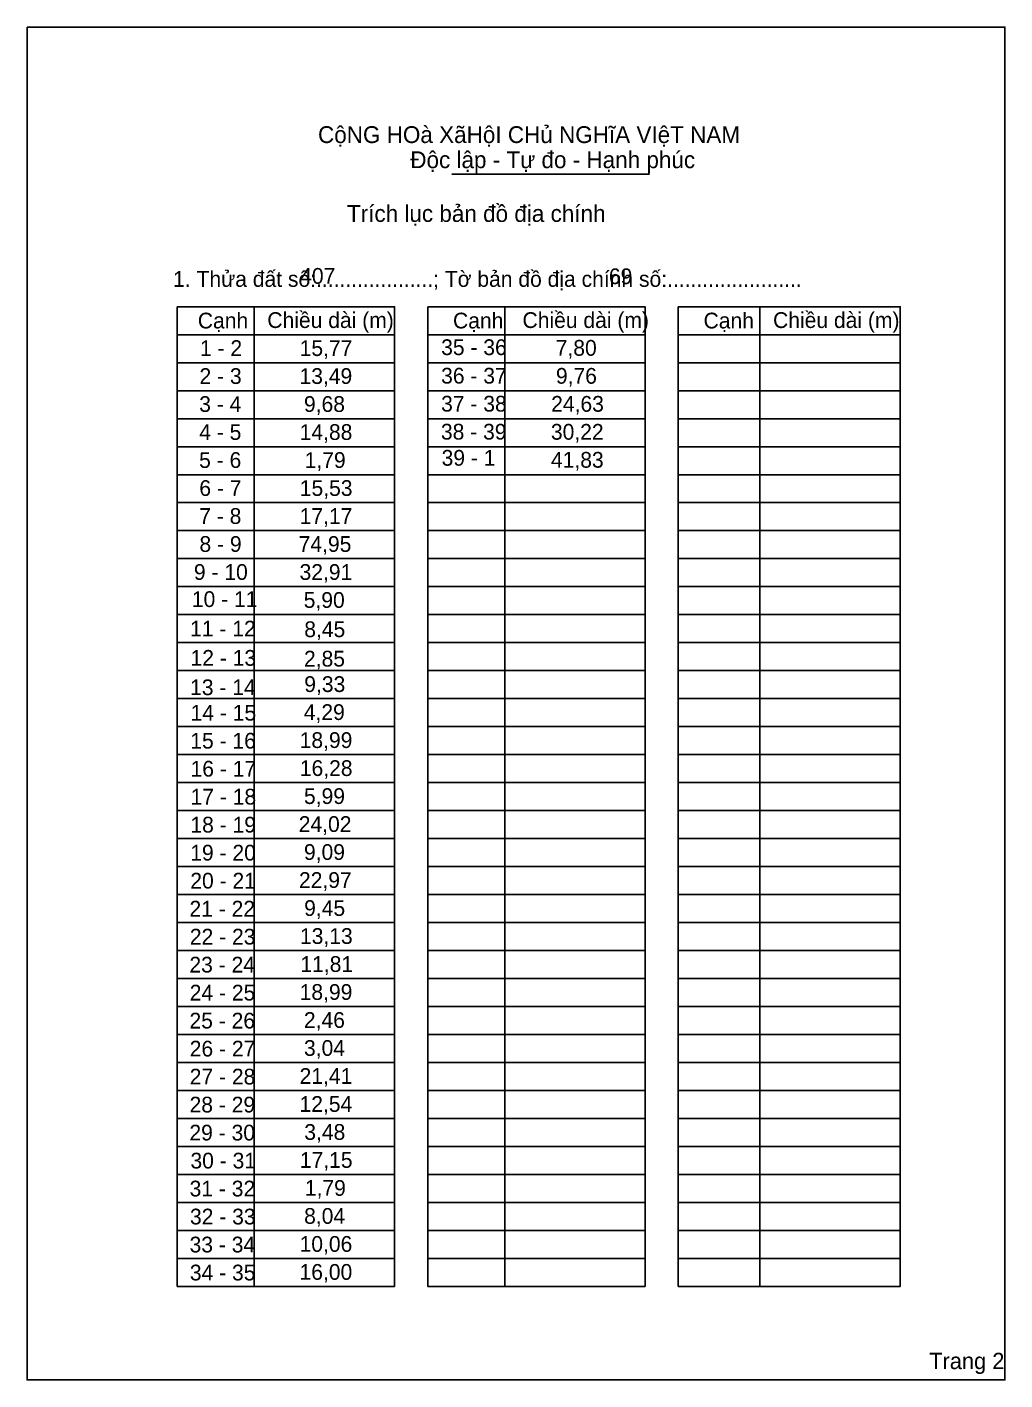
# Model space of a CAD drawing. Extents: x 551491 to 553450, y 1839654 to 1840635.
# Drawn here: x 553088 to 553450, y 1840135 to 1840635 of the extents above; entities that cross this region are included whole.
import ezdxf

# ---------------------------------------------------------------- set-up
doc = ezdxf.new("R2010")
doc.units = 0
for name, color, linetype in [('Level 10', 7, 'Continuous'), ('Level 25', 7, 'Continuous'), ('Level 30', 7, 'Continuous'), ('Level 4', 7, 'Continuous')]:
    doc.layers.add(name, color=color, linetype=linetype)

msp = doc.modelspace()

# ---------------------------------------------------------------- linework, layer by layer
at = {"layer": 'Level 30'}
for p, q in [((553245.52, 1840580.55), (553318.65, 1840580.55)), ((553172.39, 1840531.59), (553172.39, 1840169.39)), ((553265.04, 1840531.59), (553265.04, 1840169.39)), ((553359.41, 1840531.59), (553359.41, 1840169.39)), ((553143.93, 1840521.24), (553224.31, 1840521.24)), ((553236.58, 1840521.24), (553316.95, 1840521.24)), ((553329.23, 1840521.24), (553411.32, 1840521.24)), ((553143.93, 1840510.89), (553224.31, 1840510.89)), ((553236.58, 1840510.89), (553316.95, 1840510.89)), ((553329.23, 1840510.89), (553411.32, 1840510.89)), ((553143.93, 1840500.55), (553224.31, 1840500.55)), ((553236.58, 1840500.55), (553316.95, 1840500.55)), ((553329.23, 1840500.55), (553411.32, 1840500.55)), ((553143.93, 1840490.2), (553224.31, 1840490.2)), ((553236.58, 1840490.2), (553316.95, 1840490.2)), ((553329.23, 1840490.2), (553411.32, 1840490.2)), ((553143.93, 1840479.85), (553224.31, 1840479.85)), ((553236.58, 1840479.85), (553316.95, 1840479.85)), ((553329.23, 1840479.85), (553411.32, 1840479.85)), ((553143.93, 1840469.5), (553224.31, 1840469.5)), ((553236.58, 1840469.5), (553316.95, 1840469.5)), ((553329.23, 1840469.5), (553411.32, 1840469.5)), ((553143.93, 1840459.15), (553224.31, 1840459.15)), ((553236.58, 1840459.15), (553316.95, 1840459.15)), ((553329.23, 1840459.15), (553411.32, 1840459.15)), ((553143.93, 1840448.8), (553224.31, 1840448.8)), ((553236.58, 1840448.8), (553316.95, 1840448.8)), ((553329.23, 1840448.8), (553411.32, 1840448.8)), ((553143.93, 1840438.45), (553224.31, 1840438.45)), ((553236.58, 1840438.45), (553316.95, 1840438.45)), ((553329.23, 1840438.45), (553411.32, 1840438.45)), ((553143.93, 1840428.11), (553224.31, 1840428.11)), ((553236.58, 1840428.11), (553316.95, 1840428.11)), ((553329.23, 1840428.11), (553411.32, 1840428.11)), ((553143.93, 1840417.76), (553224.31, 1840417.76)), ((553236.58, 1840417.76), (553316.95, 1840417.76)), ((553329.23, 1840417.76), (553411.32, 1840417.76)), ((553143.93, 1840407.41), (553224.31, 1840407.41)), ((553236.58, 1840407.41), (553316.95, 1840407.41)), ((553329.23, 1840407.41), (553411.32, 1840407.41)), ((553143.93, 1840397.06), (553224.31, 1840397.06)), ((553236.58, 1840397.06), (553316.95, 1840397.06)), ((553329.23, 1840397.06), (553411.32, 1840397.06)), ((553143.93, 1840386.71), (553224.31, 1840386.71)), ((553236.58, 1840386.71), (553316.95, 1840386.71)), ((553329.23, 1840386.71), (553411.32, 1840386.71)), ((553143.93, 1840376.36), (553224.31, 1840376.36)), ((553236.58, 1840376.36), (553316.95, 1840376.36)), ((553329.23, 1840376.36), (553411.32, 1840376.36)), ((553143.93, 1840366.02), (553224.31, 1840366.02)), ((553236.58, 1840366.02), (553316.95, 1840366.02)), ((553329.23, 1840366.02), (553411.32, 1840366.02)), ((553143.93, 1840355.67), (553224.31, 1840355.67)), ((553236.58, 1840355.67), (553316.95, 1840355.67)), ((553329.23, 1840355.67), (553411.32, 1840355.67)), ((553143.93, 1840345.32), (553224.31, 1840345.32)), ((553236.58, 1840345.32), (553316.95, 1840345.32)), ((553329.23, 1840345.32), (553411.32, 1840345.32)), ((553143.93, 1840334.97), (553224.31, 1840334.97)), ((553236.58, 1840334.97), (553316.95, 1840334.97)), ((553329.23, 1840334.97), (553411.32, 1840334.97)), ((553143.93, 1840324.62), (553224.31, 1840324.62)), ((553236.58, 1840324.62), (553316.95, 1840324.62)), ((553329.23, 1840324.62), (553411.32, 1840324.62)), ((553143.93, 1840314.27), (553224.31, 1840314.27)), ((553236.58, 1840314.27), (553316.95, 1840314.27)), ((553329.23, 1840314.27), (553411.32, 1840314.27)), ((553143.93, 1840303.92), (553224.31, 1840303.92)), ((553236.58, 1840303.92), (553316.95, 1840303.92)), ((553329.23, 1840303.92), (553411.32, 1840303.92)), ((553143.93, 1840293.58), (553224.31, 1840293.58)), ((553236.58, 1840293.58), (553316.95, 1840293.58)), ((553329.23, 1840293.58), (553411.32, 1840293.58)), ((553143.93, 1840283.23), (553224.31, 1840283.23)), ((553236.58, 1840283.23), (553316.95, 1840283.23)), ((553329.23, 1840283.23), (553411.32, 1840283.23)), ((553143.93, 1840272.88), (553224.31, 1840272.88)), ((553236.58, 1840272.88), (553316.95, 1840272.88)), ((553329.23, 1840272.88), (553411.32, 1840272.88)), ((553143.93, 1840262.53), (553224.31, 1840262.53)), ((553236.58, 1840262.53), (553316.95, 1840262.53)), ((553329.23, 1840262.53), (553411.32, 1840262.53)), ((553143.93, 1840252.18), (553224.31, 1840252.18)), ((553236.58, 1840252.18), (553316.95, 1840252.18)), ((553329.23, 1840252.18), (553411.32, 1840252.18)), ((553143.93, 1840241.83), (553224.31, 1840241.83)), ((553236.58, 1840241.83), (553316.95, 1840241.83)), ((553329.23, 1840241.83), (553411.32, 1840241.83)), ((553143.93, 1840231.48), (553224.31, 1840231.48)), ((553236.58, 1840231.48), (553316.95, 1840231.48)), ((553329.23, 1840231.48), (553411.32, 1840231.48)), ((553143.93, 1840221.14), (553224.31, 1840221.14)), ((553236.58, 1840221.14), (553316.95, 1840221.14)), ((553329.23, 1840221.14), (553411.32, 1840221.14)), ((553143.93, 1840210.79), (553224.31, 1840210.79)), ((553236.58, 1840210.79), (553316.95, 1840210.79)), ((553329.23, 1840210.79), (553411.32, 1840210.79)), ((553143.93, 1840200.44), (553224.31, 1840200.44)), ((553236.58, 1840200.44), (553316.95, 1840200.44)), ((553329.23, 1840200.44), (553411.32, 1840200.44)), ((553143.93, 1840190.09), (553224.31, 1840190.09)), ((553236.58, 1840190.09), (553316.95, 1840190.09)), ((553329.23, 1840190.09), (553411.32, 1840190.09)), ((553143.93, 1840179.74), (553224.31, 1840179.74)), ((553236.58, 1840179.74), (553316.95, 1840179.74)), ((553329.23, 1840179.74), (553411.32, 1840179.74))]:
    msp.add_line(p, q, dxfattribs=at)
for points in [[(553143.93, 1840531.59), (553224.31, 1840531.59), (553224.31, 1840169.39), (553143.93, 1840169.39)], [(553236.58, 1840531.59), (553316.95, 1840531.59), (553316.95, 1840169.39), (553236.58, 1840169.39)], [(553329.23, 1840531.59), (553411.32, 1840531.59), (553411.32, 1840169.39), (553329.23, 1840169.39)]]:
    msp.add_lwpolyline(points, close=True, dxfattribs=at)
at = {"layer": 'Level 4'}
msp.add_lwpolyline([(553088.42, 1840634.99), (553450.05, 1840634.99), (553450.05, 1840134.81), (553088.42, 1840134.81)], close=True, dxfattribs=at)

# ---------------------------------------------------------------- texts
at = {"layer": 'Level 10'}
for s, p in [('407', (553189.42, 1840540.07)), ('69', (553303.58, 1840539.93))]:
    msp.add_text(s, height=5.826, dxfattribs=at).set_placement(p)
at = {"layer": 'Level 25'}
for s, p in [('1 - 2', (553152.36, 1840513.38)), ('15,77', (553189.23, 1840513.38)), ('35 - 36', (553241.55, 1840513.71)), ('7,80', (553283.92, 1840513.47)), ('2 - 3', (553152.19, 1840503.04)), ('13,49', (553189.17, 1840503.04)), ('36 - 37', (553241.54, 1840503.17)), ('9,76', (553283.99, 1840503.12)), ('3 - 4', (553152.08, 1840492.69)), ('9,68', (553190.82, 1840492.69)), ('37 - 38', (553241.54, 1840492.82)), ('24,63', (553282.23, 1840492.77)), ('4 - 5', (553152.08, 1840482.34)), ('14,88', (553189.23, 1840482.34)), ('38 - 39', (553241.47, 1840482.47)), ('30,22', (553282.14, 1840482.43)), ('5 - 6', (553152.05, 1840471.99)), ('1,79', (553191.08, 1840471.99)), ('39 - 1', (553241.72, 1840472.82)), ('41,83', (553282.16, 1840472.08)), ('6 - 7', (553152.13, 1840461.64)), ('15,53', (553189.28, 1840461.64)), ('7 - 8', (553152.08, 1840451.29)), ('17,17', (553189.23, 1840451.29)), ('8 - 9', (553152.18, 1840440.95)), ('74,95', (553188.86, 1840440.95)), ('9 - 10', (553150.12, 1840430.6)), ('32,91', (553189.19, 1840430.6)), ('10 - 11', (553149.36, 1840420.57)), ('5,90', (553190.73, 1840420.25)), ('11 - 12', (553148.72, 1840409.67)), ('8,45', (553190.93, 1840409.43)), ('12 - 13', (553148.87, 1840398.85)), ('2,85', (553190.83, 1840398.56)), ('13 - 14', (553148.71, 1840387.98)), ('9,33', (553190.93, 1840389.15)), ('14 - 15', (553148.88, 1840378.57)), ('4,29', (553190.76, 1840378.8)), ('15 - 16', (553148.79, 1840368.22)), ('18,99', (553189.23, 1840368.45)), ('16 - 17', (553148.88, 1840357.87)), ('16,28', (553189.29, 1840358.1)), ('17 - 18', (553148.88, 1840347.53)), ('5,99', (553190.83, 1840347.75)), ('18 - 19', (553148.82, 1840337.18)), ('24,02', (553188.89, 1840337.41)), ('19 - 20', (553148.77, 1840326.83)), ('9,09', (553190.82, 1840327.06)), ('22,97', (553188.98, 1840316.71)), ('20 - 21', (553148.79, 1840316.48)), ('21 - 22', (553148.48, 1840306.13)), ('9,45', (553190.89, 1840306.36)), ('22 - 23', (553148.62, 1840295.78)), ('13,13', (553189.34, 1840296.01)), ('23 - 24', (553148.46, 1840285.43)), ('11,81', (553189.51, 1840285.66)), ('24 - 25', (553148.57, 1840275.09)), ('18,99', (553189.23, 1840275.32)), ('25 - 26', (553148.48, 1840264.74)), ('2,46', (553190.8, 1840264.97)), ('26 - 27', (553148.57, 1840254.39)), ('3,04', (553190.83, 1840254.62)), ('27 - 28', (553148.57, 1840244.04)), ('21,41', (553189.2, 1840244.27)), ('28 - 29', (553148.51, 1840233.69)), ('12,54', (553189.18, 1840233.92)), ('29 - 30', (553148.46, 1840223.34)), ('3,48', (553190.94, 1840223.57)), ('30 - 31', (553148.84, 1840212.99)), ('17,15', (553189.29, 1840213.22)), ('31 - 32', (553148.53, 1840202.65)), ('1,79', (553191.14, 1840202.88)), ('32 - 33', (553148.67, 1840192.3)), ('8,04', (553190.88, 1840192.53)), ('33 - 34', (553148.52, 1840181.95)), ('10,06', (553189.2, 1840182.18)), ('34 - 35', (553148.63, 1840171.6)), ('16,00', (553189.18, 1840171.83))]:
    msp.add_text(s, height=5.826, dxfattribs=at).set_placement(p)
at = {"layer": 'Level 30'}
for s, height, p in [('CộNG HOà XãHộI CHủ NGHĩA VIệT NAM', 6.2145, (553196.01, 1840592.11)), ('Độc lập - Tự đo - Hạnh phúc', 6.2145, (553230.14, 1840582.82)), ('Trích lục bản đồ địa chính', 6.2145, (553206.72, 1840562.94)), ('1. Thửa đất số:....................; Tờ bản đồ địa chính số:.......................', 5.826, (553142.43, 1840538.94)), ('Cạnh', 5.826, (553151.57, 1840523.56)), ('Chiều dài (m)', 5.826, (553177.27, 1840523.73)), ('Cạnh', 5.826, (553245.94, 1840523.56)), ('Chiều dài (m)', 5.826, (553271.64, 1840523.73)), ('Cạnh', 5.826, (553338.59, 1840523.56)), ('Chiều dài (m)', 5.826, (553364.29, 1840523.73)), ('Trang 2', 6.036, (553422.03, 1840138.8))]:
    msp.add_text(s, height=height, dxfattribs=at).set_placement(p)

doc.saveas('drawing.dxf')
